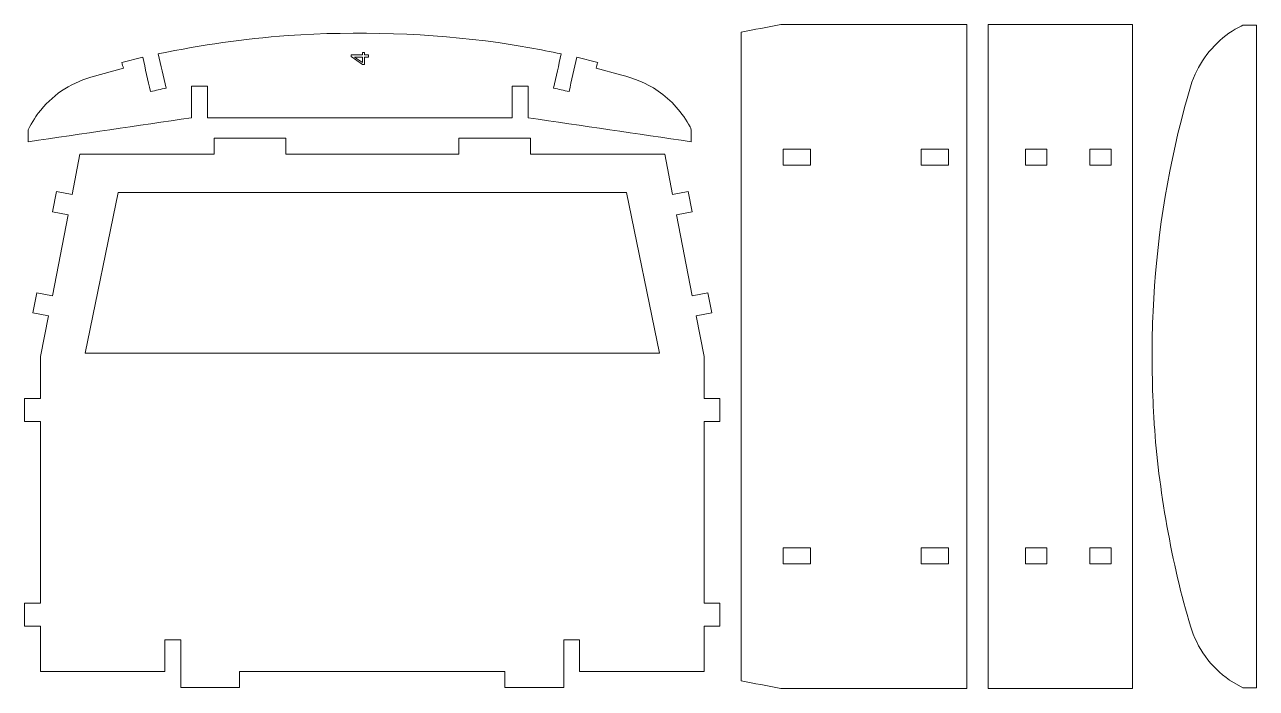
# Model space of a CAD drawing. Header units: centimetres. Extents: x -81 to 93, y -33 to -4.
# Drawn here: x 42.03 to 61.72, y -32.46 to -21.85 of the extents above; entities that cross this region are included whole.
import ezdxf

# ---------------------------------------------------------------- set-up
doc = ezdxf.new("R2010")
doc.units = ezdxf.units.CM
doc.header["$MEASUREMENT"] = 0
doc.layers.add('Camada 1', color=7, linetype='Continuous')

msp = doc.modelspace()

# ---------------------------------------------------------------- linework, layer by layer
at = {"layer": 'Camada 1', "lineweight": 9}
for points, knots in [([(54.11474, -21.84746), (53.90366, -21.88736), (53.69258, -21.92725), (53.48149, -21.96715), (53.48149, -21.96715), (53.48149, -25.42332), (53.48149, -28.87948), (53.48149, -32.33565), (53.48149, -32.33565), (53.69258, -32.37555), (53.90366, -32.41544), (54.11474, -32.45534), (54.11474, -32.45534), (55.10632, -32.45534), (56.09788, -32.45534), (57.08945, -32.45534), (57.08945, -32.45534), (57.08945, -28.91938), (57.08945, -25.38342), (57.08945, -21.84746), (57.08945, -21.84746), (56.09788, -21.84746), (55.10632, -21.84746), (54.11474, -21.84746)], [0, 0, 0, 0, 0.14285714, 0.14285714, 0.14285714, 0.14285714, 0.28571429, 0.28571429, 0.28571429, 0.28571429, 0.42857143, 0.42857143, 0.42857143, 0.42857143, 0.57142857, 0.57142857, 0.57142857, 0.57142857, 0.71428571, 0.71428571, 0.71428571, 0.71428571, 1, 1, 1, 1]), ([(57.42983, -21.84746), (58.20026, -21.84746), (58.97069, -21.84746), (59.74111, -21.84746), (59.74111, -21.84746), (59.74111, -25.38342), (59.74111, -28.91938), (59.74111, -32.45534), (59.74111, -32.45534), (58.97069, -32.45534), (58.20026, -32.45534), (57.42983, -32.45534), (57.42983, -32.45534), (57.42983, -28.91938), (57.42983, -25.38342), (57.42983, -21.84746)], [0, 0, 0, 0, 0.2, 0.2, 0.2, 0.2, 0.4, 0.4, 0.4, 0.4, 0.6, 0.6, 0.6, 0.6, 1, 1, 1, 1]), ([(60.06655, -27.87502), (60.05031, -27.38022), (60.0443, -26.92362), (60.06655, -26.4278), (60.06655, -26.4278), (60.11505, -25.34665), (60.2861, -24.23982), (60.56574, -23.19435), (60.56574, -23.19435), (60.60705, -23.0399), (60.67202, -22.78999), (60.73924, -22.64058), (60.73924, -22.64058), (60.87114, -22.34744), (61.10497, -22.08333), (61.38143, -21.91965), (61.38143, -21.91965), (61.42226, -21.89768), (61.46309, -21.87572), (61.50393, -21.85375), (61.50393, -21.85375), (61.57559, -21.85375), (61.64725, -21.85375), (61.71891, -21.85375), (61.71891, -21.85375), (61.71891, -25.38552), (61.71891, -28.91729), (61.71891, -32.44905), (61.71891, -32.44905), (61.64725, -32.44905), (61.57559, -32.44905), (61.50393, -32.44905), (61.50393, -32.44905), (61.50393, -32.44905), (61.28953, -32.32355), (61.28953, -32.32355), (61.28953, -32.32355), (60.98652, -32.11237), (60.77212, -31.81226), (60.66417, -31.45951), (60.66417, -31.45951), (60.37098, -30.50144), (60.14896, -29.21846), (60.08725, -28.23847), (60.08725, -28.23847), (60.08035, -28.11732), (60.07344, -27.99617), (60.06655, -27.87502)], [0, 0, 0, 0, 0.07692308, 0.07692308, 0.07692308, 0.07692308, 0.15384615, 0.15384615, 0.15384615, 0.15384615, 0.23076923, 0.23076923, 0.23076923, 0.23076923, 0.30769231, 0.30769231, 0.30769231, 0.30769231, 0.38461538, 0.38461538, 0.38461538, 0.38461538, 0.46153846, 0.46153846, 0.46153846, 0.46153846, 0.53846154, 0.53846154, 0.53846154, 0.53846154, 0.61538462, 0.61538462, 0.61538462, 0.61538462, 0.69230769, 0.69230769, 0.69230769, 0.69230769, 0.76923077, 0.76923077, 0.76923077, 0.76923077, 0.84615385, 0.84615385, 0.84615385, 0.84615385, 1, 1, 1, 1]), ([(51.5534, -22.64935), (51.78444, -22.71353), (51.95294, -22.7685), (52.15547, -22.90824), (52.15547, -22.90824), (52.36394, -23.05206), (52.54663, -23.25791), (52.6646, -23.48203), (52.6646, -23.48203), (52.67163, -23.4968), (52.67867, -23.51156), (52.68571, -23.52634), (52.68571, -23.52634), (52.68571, -23.5905), (52.68571, -23.65467), (52.68571, -23.71884), (52.68571, -23.71884), (51.81559, -23.59093), (50.94547, -23.46302), (50.07536, -23.33511), (50.07536, -23.33511), (50.07536, -23.16683), (50.07537, -22.99855), (50.07537, -22.83026), (50.07537, -22.83026), (49.99037, -22.83026), (49.90537, -22.83026), (49.82037, -22.83026), (49.82037, -22.83026), (49.82037, -22.99855), (49.82037, -23.16683), (49.82039, -23.33512), (49.82039, -23.33512), (48.1971, -23.33512), (46.57383, -23.33512), (44.95055, -23.33512), (44.95055, -23.33512), (44.95056, -23.16683), (44.95056, -22.99855), (44.95057, -22.83026), (44.95057, -22.83026), (44.86557, -22.83026), (44.78057, -22.83026), (44.69557, -22.83026), (44.69557, -22.83026), (44.69557, -22.99855), (44.69558, -23.16683), (44.69558, -23.33511), (44.69558, -23.33511), (43.82546, -23.46302), (42.95535, -23.59093), (42.08523, -23.71884), (42.08523, -23.71884), (42.08523, -23.65467), (42.08523, -23.5905), (42.08523, -23.52634), (42.08523, -23.52634), (42.09422, -23.48656), (42.21585, -23.30215), (42.24443, -23.26419), (42.24443, -23.26419), (42.45736, -22.98137), (42.7462, -22.78969), (43.08343, -22.68661), (43.08343, -22.68661), (43.08343, -22.68661), (43.60594, -22.54545), (43.60594, -22.54545), (43.60594, -22.54545), (43.59793, -22.5137), (43.58993, -22.48195), (43.58192, -22.4502), (43.58192, -22.4502), (43.58192, -22.4502), (43.9155, -22.36963), (43.9155, -22.36963), (43.9155, -22.36963), (43.95704, -22.55227), (43.9986, -22.73491), (44.04014, -22.91756), (44.04014, -22.91756), (44.12303, -22.8987), (44.2059, -22.87985), (44.28878, -22.861), (44.28878, -22.861), (44.24732, -22.67872), (44.20586, -22.49643), (44.16439, -22.31414), (44.16439, -22.31414), (44.88305, -22.16845), (45.50457, -22.07415), (46.23804, -22.02254), (46.23804, -22.02254), (47.32302, -21.94622), (48.52298, -21.9828), (49.59801, -22.13546), (49.59801, -22.13546), (49.94691, -22.18502), (50.26238, -22.24437), (50.60655, -22.31414), (50.60655, -22.31414), (50.56508, -22.49643), (50.52362, -22.67872), (50.48215, -22.861), (50.48215, -22.861), (50.56504, -22.87985), (50.64791, -22.8987), (50.7308, -22.91756), (50.7308, -22.91756), (50.77234, -22.73491), (50.8139, -22.55227), (50.85544, -22.36963), (50.85544, -22.36963), (50.85544, -22.36963), (51.18902, -22.4502), (51.18902, -22.4502), (51.18902, -22.4502), (51.18102, -22.48195), (51.173, -22.5137), (51.165, -22.54545), (51.165, -22.54545), (51.165, -22.54545), (51.5534, -22.64935), (51.5534, -22.64935)], [0, 0, 0, 0, 0.03125, 0.03125, 0.03125, 0.03125, 0.0625, 0.0625, 0.0625, 0.0625, 0.09375, 0.09375, 0.09375, 0.09375, 0.125, 0.125, 0.125, 0.125, 0.15625, 0.15625, 0.15625, 0.15625, 0.1875, 0.1875, 0.1875, 0.1875, 0.21875, 0.21875, 0.21875, 0.21875, 0.25, 0.25, 0.25, 0.25, 0.28125, 0.28125, 0.28125, 0.28125, 0.3125, 0.3125, 0.3125, 0.3125, 0.34375, 0.34375, 0.34375, 0.34375, 0.375, 0.375, 0.375, 0.375, 0.40625, 0.40625, 0.40625, 0.40625, 0.4375, 0.4375, 0.4375, 0.4375, 0.46875, 0.46875, 0.46875, 0.46875, 0.5, 0.5, 0.5, 0.5, 0.53125, 0.53125, 0.53125, 0.53125, 0.5625, 0.5625, 0.5625, 0.5625, 0.59375, 0.59375, 0.59375, 0.59375, 0.625, 0.625, 0.625, 0.625, 0.65625, 0.65625, 0.65625, 0.65625, 0.6875, 0.6875, 0.6875, 0.6875, 0.71875, 0.71875, 0.71875, 0.71875, 0.75, 0.75, 0.75, 0.75, 0.78125, 0.78125, 0.78125, 0.78125, 0.8125, 0.8125, 0.8125, 0.8125, 0.84375, 0.84375, 0.84375, 0.84375, 0.875, 0.875, 0.875, 0.875, 0.90625, 0.90625, 0.90625, 0.90625, 0.9375, 0.9375, 0.9375, 0.9375, 1, 1, 1, 1]), ([(46.20292, -23.66171), (46.20292, -23.66171), (46.20292, -23.91667), (46.20292, -23.91667), (46.20292, -23.91667), (46.20292, -23.91667), (48.96802, -23.91667), (48.96802, -23.91667), (48.96802, -23.91667), (48.96802, -23.91667), (48.96802, -23.66171), (48.96802, -23.66171), (48.96802, -23.66171), (48.96802, -23.66171), (50.11473, -23.66171), (50.11473, -23.66171), (50.11473, -23.66171), (50.11473, -23.66171), (50.11473, -23.91667), (50.11473, -23.91667), (50.11473, -23.91667), (50.11473, -23.91667), (52.26013, -23.91667), (52.26013, -23.91667), (52.26013, -23.91667), (52.26013, -23.91667), (52.38583, -24.56335), (52.38583, -24.56335), (52.38583, -24.56335), (52.38583, -24.56335), (52.63611, -24.5147), (52.63611, -24.5147), (52.63611, -24.5147), (52.63611, -24.5147), (52.69896, -24.83804), (52.69896, -24.83804), (52.69896, -24.83804), (52.69896, -24.83804), (52.44868, -24.88669), (52.44868, -24.88669), (52.44868, -24.88669), (52.44868, -24.88669), (52.70009, -26.18003), (52.70009, -26.18003), (52.70009, -26.18003), (52.70009, -26.18003), (52.95036, -26.13139), (52.95036, -26.13139), (52.95036, -26.13139), (52.95036, -26.13139), (53.01321, -26.45473), (53.01321, -26.45473), (53.01321, -26.45473), (53.01321, -26.45473), (52.76293, -26.50338), (52.76293, -26.50338), (52.76293, -26.50338), (52.76293, -26.50338), (52.88863, -27.15005), (52.88863, -27.15005), (52.88863, -27.15005), (52.88863, -27.15005), (52.88863, -27.82422), (52.88863, -27.82422), (52.88863, -27.82422), (52.88863, -27.82422), (53.1436, -27.82422), (53.1436, -27.82422), (53.1436, -27.82422), (53.1436, -27.82422), (53.1436, -28.18771), (53.1436, -28.18771), (53.1436, -28.18771), (53.1436, -28.18771), (52.88864, -28.18771), (52.88864, -28.18771), (52.88864, -28.18771), (52.88864, -28.18771), (52.88865, -31.09566), (52.88865, -31.09566), (52.88865, -31.09566), (52.88865, -31.09566), (53.14361, -31.09566), (53.14361, -31.09566), (53.14361, -31.09566), (53.14361, -31.09566), (53.14361, -31.45915), (53.14361, -31.45915), (53.14361, -31.45915), (53.14361, -31.45915), (52.88865, -31.45915), (52.88865, -31.45915), (52.88865, -31.45915), (52.88865, -31.45915), (52.88865, -32.18614), (52.88865, -32.18614), (52.88865, -32.18614), (52.88865, -32.18614), (50.89997, -32.18614), (50.89997, -32.18614), (50.89997, -32.18614), (50.89997, -32.18614), (50.89997, -31.68118), (50.89997, -31.68118), (50.89997, -31.68118), (50.89997, -31.68118), (50.64502, -31.68118), (50.64502, -31.68118), (50.64502, -31.68118), (50.64502, -31.68118), (50.64502, -32.44109), (50.64502, -32.44109), (50.64502, -32.44109), (50.64502, -32.44109), (49.70674, -32.44109), (49.70674, -32.44109), (49.70674, -32.44109), (49.70674, -32.44109), (49.70674, -32.18614), (49.70674, -32.18614), (49.70674, -32.18614), (49.70674, -32.18614), (45.46421, -32.18614), (45.46421, -32.18614), (45.46421, -32.18614), (45.46421, -32.18614), (45.46421, -32.44109), (45.46421, -32.44109), (45.46421, -32.44109), (45.46421, -32.44109), (44.52592, -32.44109), (44.52592, -32.44109), (44.52592, -32.44109), (44.52592, -32.44109), (44.52592, -31.68118), (44.52592, -31.68118), (44.52592, -31.68118), (44.52592, -31.68118), (44.27096, -31.68118), (44.27096, -31.68118), (44.27096, -31.68118), (44.27096, -31.68118), (44.27096, -32.18614), (44.27096, -32.18614), (44.27096, -32.18614), (44.27096, -32.18614), (42.28228, -32.18614), (42.28228, -32.18614), (42.28228, -32.18614), (42.28228, -32.18614), (42.28229, -31.45915), (42.28229, -31.45915), (42.28229, -31.45915), (42.28229, -31.45915), (42.02733, -31.45915), (42.02733, -31.45915), (42.02733, -31.45915), (42.02733, -31.45915), (42.02733, -31.09566), (42.02733, -31.09566), (42.02733, -31.09566), (42.02733, -31.09566), (42.28229, -31.09566), (42.28229, -31.09566), (42.28229, -31.09566), (42.28229, -31.09566), (42.2823, -28.18771), (42.2823, -28.18771), (42.2823, -28.18771), (42.2823, -28.18771), (42.02734, -28.18771), (42.02734, -28.18771), (42.02734, -28.18771), (42.02734, -28.18771), (42.02734, -27.82422), (42.02734, -27.82422), (42.02734, -27.82422), (42.02734, -27.82422), (42.2823, -27.82422), (42.2823, -27.82422), (42.2823, -27.82422), (42.2823, -27.82422), (42.2823, -27.15005), (42.2823, -27.15005), (42.2823, -27.15005), (42.2823, -27.15005), (42.408, -26.50338), (42.408, -26.50338), (42.408, -26.50338), (42.408, -26.50338), (42.15773, -26.45473), (42.15773, -26.45473), (42.15773, -26.45473), (42.15773, -26.45473), (42.22058, -26.13139), (42.22058, -26.13139), (42.22058, -26.13139), (42.22058, -26.13139), (42.47086, -26.18003), (42.47086, -26.18003), (42.47086, -26.18003), (42.47086, -26.18003), (42.72226, -24.88669), (42.72226, -24.88669), (42.72226, -24.88669), (42.72226, -24.88669), (42.47198, -24.83804), (42.47198, -24.83804), (42.47198, -24.83804), (42.47198, -24.83804), (42.53483, -24.5147), (42.53483, -24.5147), (42.53483, -24.5147), (42.53483, -24.5147), (42.7851, -24.56335), (42.7851, -24.56335), (42.7851, -24.56335), (42.7851, -24.56335), (42.9108, -23.91667), (42.9108, -23.91667), (42.9108, -23.91667), (42.9108, -23.91667), (45.05621, -23.91667), (45.05621, -23.91667), (45.05621, -23.91667), (45.05621, -23.91667), (45.05621, -23.66171), (45.05621, -23.66171), (45.05621, -23.66171), (45.05621, -23.66171), (46.20292, -23.66171), (46.20292, -23.66171)], [0, 0, 0, 0, 0.01694915, 0.01694915, 0.01694915, 0.01694915, 0.03389831, 0.03389831, 0.03389831, 0.03389831, 0.05084746, 0.05084746, 0.05084746, 0.05084746, 0.06779661, 0.06779661, 0.06779661, 0.06779661, 0.08474576, 0.08474576, 0.08474576, 0.08474576, 0.10169492, 0.10169492, 0.10169492, 0.10169492, 0.11864407, 0.11864407, 0.11864407, 0.11864407, 0.13559322, 0.13559322, 0.13559322, 0.13559322, 0.15254237, 0.15254237, 0.15254237, 0.15254237, 0.16949153, 0.16949153, 0.16949153, 0.16949153, 0.18644068, 0.18644068, 0.18644068, 0.18644068, 0.20338983, 0.20338983, 0.20338983, 0.20338983, 0.22033898, 0.22033898, 0.22033898, 0.22033898, 0.23728814, 0.23728814, 0.23728814, 0.23728814, 0.25423729, 0.25423729, 0.25423729, 0.25423729, 0.27118644, 0.27118644, 0.27118644, 0.27118644, 0.28813559, 0.28813559, 0.28813559, 0.28813559, 0.30508475, 0.30508475, 0.30508475, 0.30508475, 0.3220339, 0.3220339, 0.3220339, 0.3220339, 0.33898305, 0.33898305, 0.33898305, 0.33898305, 0.3559322, 0.3559322, 0.3559322, 0.3559322, 0.37288136, 0.37288136, 0.37288136, 0.37288136, 0.38983051, 0.38983051, 0.38983051, 0.38983051, 0.40677966, 0.40677966, 0.40677966, 0.40677966, 0.42372881, 0.42372881, 0.42372881, 0.42372881, 0.44067797, 0.44067797, 0.44067797, 0.44067797, 0.45762712, 0.45762712, 0.45762712, 0.45762712, 0.47457627, 0.47457627, 0.47457627, 0.47457627, 0.49152542, 0.49152542, 0.49152542, 0.49152542, 0.50847458, 0.50847458, 0.50847458, 0.50847458, 0.52542373, 0.52542373, 0.52542373, 0.52542373, 0.54237288, 0.54237288, 0.54237288, 0.54237288, 0.55932203, 0.55932203, 0.55932203, 0.55932203, 0.57627119, 0.57627119, 0.57627119, 0.57627119, 0.59322034, 0.59322034, 0.59322034, 0.59322034, 0.61016949, 0.61016949, 0.61016949, 0.61016949, 0.62711864, 0.62711864, 0.62711864, 0.62711864, 0.6440678, 0.6440678, 0.6440678, 0.6440678, 0.66101695, 0.66101695, 0.66101695, 0.66101695, 0.6779661, 0.6779661, 0.6779661, 0.6779661, 0.69491525, 0.69491525, 0.69491525, 0.69491525, 0.71186441, 0.71186441, 0.71186441, 0.71186441, 0.72881356, 0.72881356, 0.72881356, 0.72881356, 0.74576271, 0.74576271, 0.74576271, 0.74576271, 0.76271186, 0.76271186, 0.76271186, 0.76271186, 0.77966102, 0.77966102, 0.77966102, 0.77966102, 0.79661017, 0.79661017, 0.79661017, 0.79661017, 0.81355932, 0.81355932, 0.81355932, 0.81355932, 0.83050847, 0.83050847, 0.83050847, 0.83050847, 0.84745763, 0.84745763, 0.84745763, 0.84745763, 0.86440678, 0.86440678, 0.86440678, 0.86440678, 0.88135593, 0.88135593, 0.88135593, 0.88135593, 0.89830508, 0.89830508, 0.89830508, 0.89830508, 0.91525424, 0.91525424, 0.91525424, 0.91525424, 0.93220339, 0.93220339, 0.93220339, 0.93220339, 0.94915254, 0.94915254, 0.94915254, 0.94915254, 0.96610169, 0.96610169, 0.96610169, 0.96610169, 1, 1, 1, 1]), ([(54.15231, -24.09142), (54.15231, -24.00642), (54.15231, -23.92142), (54.15231, -23.83642), (54.15231, -23.83642), (54.29938, -23.83642), (54.44646, -23.83642), (54.59353, -23.83642), (54.59353, -23.83642), (54.59353, -23.92142), (54.59353, -24.00642), (54.59353, -24.09142), (54.59353, -24.09142), (54.44646, -24.09142), (54.29938, -24.09142), (54.15231, -24.09142)], [0, 0, 0, 0, 0.2, 0.2, 0.2, 0.2, 0.4, 0.4, 0.4, 0.4, 0.6, 0.6, 0.6, 0.6, 1, 1, 1, 1]), ([(56.79964, -24.09142), (56.65256, -24.09142), (56.50548, -24.09142), (56.35841, -24.09142), (56.35841, -24.09142), (56.35841, -24.00642), (56.35841, -23.92142), (56.35841, -23.83642), (56.35841, -23.83642), (56.50548, -23.83642), (56.65256, -23.83642), (56.79964, -23.83642), (56.79964, -23.83642), (56.79964, -23.92142), (56.79964, -24.00642), (56.79964, -24.09142)], [0, 0, 0, 0, 0.2, 0.2, 0.2, 0.2, 0.4, 0.4, 0.4, 0.4, 0.6, 0.6, 0.6, 0.6, 1, 1, 1, 1]), ([(58.37026, -24.09142), (58.25602, -24.09142), (58.14178, -24.09142), (58.02755, -24.09142), (58.02755, -24.09142), (58.02755, -24.00642), (58.02755, -23.92142), (58.02755, -23.83642), (58.02755, -23.83642), (58.14178, -23.83642), (58.25602, -23.83642), (58.37026, -23.83642), (58.37026, -23.83642), (58.37026, -23.92142), (58.37026, -24.00642), (58.37026, -24.09142)], [0, 0, 0, 0, 0.2, 0.2, 0.2, 0.2, 0.4, 0.4, 0.4, 0.4, 0.6, 0.6, 0.6, 0.6, 1, 1, 1, 1]), ([(59.3984, -24.09142), (59.28417, -24.09142), (59.16992, -24.09142), (59.05569, -24.09142), (59.05569, -24.09142), (59.05569, -24.00642), (59.05569, -23.92142), (59.05569, -23.83642), (59.05569, -23.83642), (59.16992, -23.83642), (59.28417, -23.83642), (59.3984, -23.83642), (59.3984, -23.83642), (59.3984, -23.92142), (59.3984, -24.00642), (59.3984, -24.09142)], [0, 0, 0, 0, 0.2, 0.2, 0.2, 0.2, 0.4, 0.4, 0.4, 0.4, 0.6, 0.6, 0.6, 0.6, 1, 1, 1, 1]), ([(42.99618, -27.09723), (42.99618, -27.09723), (52.17475, -27.09723), (52.17475, -27.09723), (52.17475, -27.09723), (52.17475, -27.09723), (51.64985, -24.52857), (51.64985, -24.52857), (51.64985, -24.52857), (51.64985, -24.52857), (43.52109, -24.52857), (43.52109, -24.52857), (43.52109, -24.52857), (43.52109, -24.52857), (42.99618, -27.09723), (42.99618, -27.09723)], [0, 0, 0, 0, 0.2, 0.2, 0.2, 0.2, 0.4, 0.4, 0.4, 0.4, 0.6, 0.6, 0.6, 0.6, 1, 1, 1, 1]), ([(54.59353, -30.21138), (54.44646, -30.21138), (54.29938, -30.21138), (54.15231, -30.21138), (54.15231, -30.21138), (54.15231, -30.29638), (54.15231, -30.38138), (54.15231, -30.46638), (54.15231, -30.46638), (54.29938, -30.46638), (54.44646, -30.46638), (54.59353, -30.46638), (54.59353, -30.46638), (54.59353, -30.38138), (54.59353, -30.29638), (54.59353, -30.21138)], [0, 0, 0, 0, 0.2, 0.2, 0.2, 0.2, 0.4, 0.4, 0.4, 0.4, 0.6, 0.6, 0.6, 0.6, 1, 1, 1, 1]), ([(56.79964, -30.46638), (56.79964, -30.38138), (56.79964, -30.29638), (56.79964, -30.21138), (56.79964, -30.21138), (56.65256, -30.21138), (56.50548, -30.21138), (56.35841, -30.21138), (56.35841, -30.21138), (56.35841, -30.29638), (56.35841, -30.38138), (56.35841, -30.46638), (56.35841, -30.46638), (56.50548, -30.46638), (56.65256, -30.46638), (56.79964, -30.46638)], [0, 0, 0, 0, 0.2, 0.2, 0.2, 0.2, 0.4, 0.4, 0.4, 0.4, 0.6, 0.6, 0.6, 0.6, 1, 1, 1, 1]), ([(58.37026, -30.46638), (58.37026, -30.38138), (58.37026, -30.29638), (58.37026, -30.21138), (58.37026, -30.21138), (58.25602, -30.21138), (58.14178, -30.21138), (58.02755, -30.21138), (58.02755, -30.21138), (58.02755, -30.29638), (58.02755, -30.38138), (58.02755, -30.46638), (58.02755, -30.46638), (58.14178, -30.46638), (58.25602, -30.46638), (58.37026, -30.46638)], [0, 0, 0, 0, 0.2, 0.2, 0.2, 0.2, 0.4, 0.4, 0.4, 0.4, 0.6, 0.6, 0.6, 0.6, 1, 1, 1, 1]), ([(59.3984, -30.21138), (59.28417, -30.21138), (59.16992, -30.21138), (59.05569, -30.21138), (59.05569, -30.21138), (59.05569, -30.29638), (59.05569, -30.38138), (59.05569, -30.46638), (59.05569, -30.46638), (59.16992, -30.46638), (59.28417, -30.46638), (59.3984, -30.46638), (59.3984, -30.46638), (59.3984, -30.38138), (59.3984, -30.29638), (59.3984, -30.21138)], [0, 0, 0, 0, 0.2, 0.2, 0.2, 0.2, 0.4, 0.4, 0.4, 0.4, 0.6, 0.6, 0.6, 0.6, 1, 1, 1, 1])]:
    msp.add_open_spline(points, degree=3, knots=knots, dxfattribs=at)
at = {"layer": 'Camada 1', "color": 142, "lineweight": 9}
for points, knots in [([(47.52497, -22.36549), (47.52497, -22.36549), (47.45861, -22.36549), (47.45861, -22.36549), (47.45861, -22.36549), (47.45861, -22.36549), (47.45861, -22.48617), (47.45861, -22.48617), (47.45861, -22.48617), (47.45861, -22.48617), (47.42718, -22.48617), (47.42718, -22.48617), (47.42718, -22.48617), (47.42718, -22.48617), (47.24713, -22.35928), (47.24713, -22.35928), (47.24713, -22.35928), (47.24713, -22.35928), (47.24713, -22.33134), (47.24713, -22.33134), (47.24713, -22.33134), (47.24713, -22.33134), (47.42718, -22.33134), (47.42718, -22.33134), (47.42718, -22.33134), (47.42718, -22.33134), (47.42718, -22.2937), (47.42718, -22.2937), (47.42718, -22.2937), (47.42718, -22.2937), (47.45861, -22.2937), (47.45861, -22.2937), (47.45861, -22.2937), (47.45861, -22.2937), (47.45861, -22.33134), (47.45861, -22.33134), (47.45861, -22.33134), (47.45861, -22.33134), (47.52497, -22.33134), (47.52497, -22.33134), (47.52497, -22.33134), (47.52497, -22.33134), (47.52497, -22.36549), (47.52497, -22.36549)], [0, 0, 0, 0, 0.08333333, 0.08333333, 0.08333333, 0.08333333, 0.16666667, 0.16666667, 0.16666667, 0.16666667, 0.25, 0.25, 0.25, 0.25, 0.33333333, 0.33333333, 0.33333333, 0.33333333, 0.41666667, 0.41666667, 0.41666667, 0.41666667, 0.5, 0.5, 0.5, 0.5, 0.58333333, 0.58333333, 0.58333333, 0.58333333, 0.66666667, 0.66666667, 0.66666667, 0.66666667, 0.75, 0.75, 0.75, 0.75, 0.83333333, 0.83333333, 0.83333333, 0.83333333, 1, 1, 1, 1]), ([(47.42718, -22.36549), (47.42718, -22.36549), (47.30216, -22.36549), (47.30216, -22.36549), (47.30216, -22.36549), (47.30216, -22.36549), (47.42718, -22.45261), (47.42718, -22.45261), (47.42718, -22.45261), (47.42718, -22.45261), (47.42718, -22.36549), (47.42718, -22.36549)], [0, 0, 0, 0, 0.25, 0.25, 0.25, 0.25, 0.5, 0.5, 0.5, 0.5, 1, 1, 1, 1])]:
    msp.add_open_spline(points, degree=3, knots=knots, dxfattribs=at)

doc.saveas('drawing.dxf')
